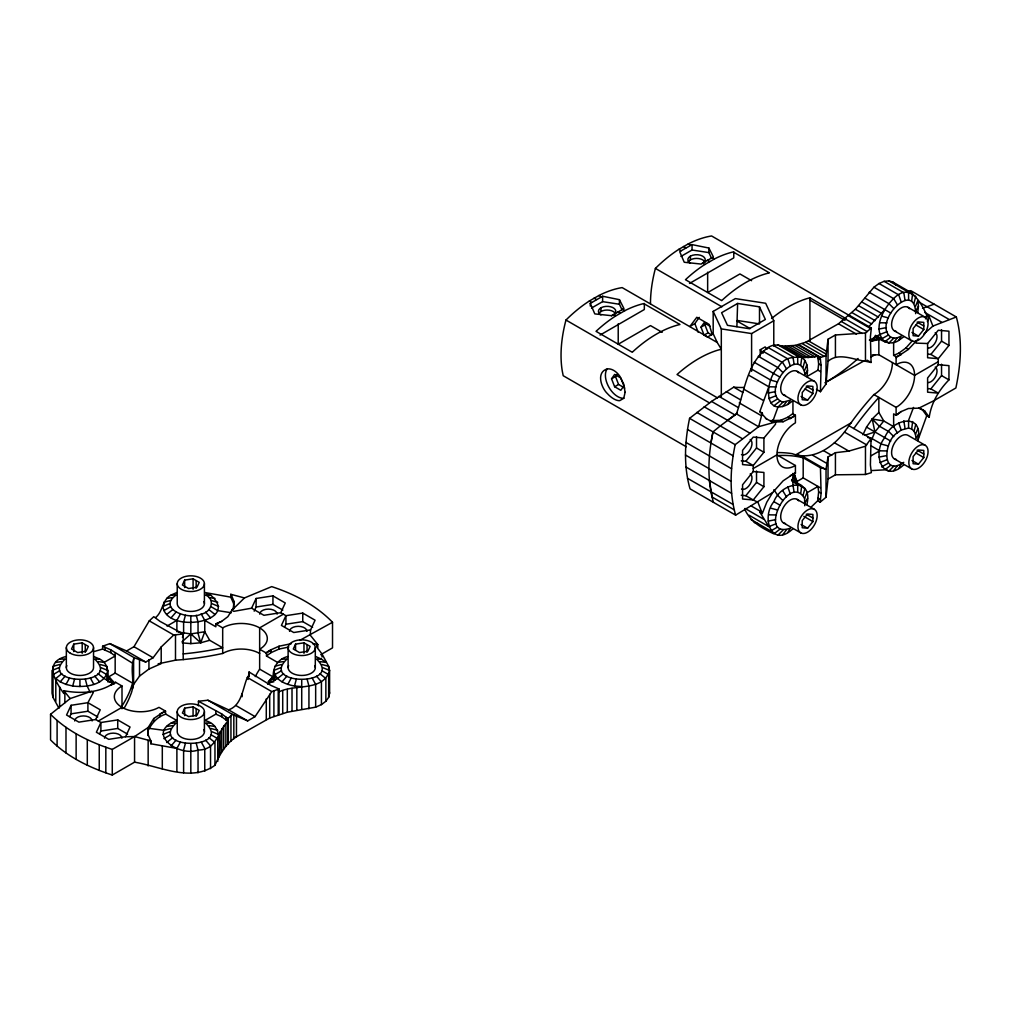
<?xml version="1.0" encoding="UTF-8"?>
<svg xmlns="http://www.w3.org/2000/svg" width="1011" height="1011" viewBox="0 0 1011 1011"><rect width="100%" height="100%" fill="white"/><g stroke="black" fill="none" stroke-linecap="round" stroke-linejoin="round"><path stroke-width="1.5" d="M122.002 708.774L122.002 686.001L115.166 682.059C100.847 692.889 80.943 694.052 63.857 690.69L63.857 693.533C55.062 681.326 43.587 662.053 65.993 656.518M124.302 707.915A208.544 120.397 0 0 0 130.672 694.633C135.942 683.044 129.067 669.181 134.324 657.757L145.723 662.028L153.116 657.757L161.204 646.952L173.753 634.996L183.206 633.985L183.206 659.589L175.497 660.183L158.146 663.823M233.516 609.304L233.857 604.098L230.799 597.16L230.799 594.304L244.46 597.943L271.706 586.62C294.188 593.962 315.9 605.159 332.518 622.258L332.518 647.874L320.714 654.686M231.342 597.741L230.799 594.304M233.857 604.098L233.857 601.242L231.342 594.898M312.652 643.678L316.772 644.222L316.772 647.065L322.016 653.991L328.651 666.3L329.599 670.457L329.599 693.23L328.651 697.388L325.858 701.268L321.435 704.604L315.659 707.169L287.314 712.212L269.697 718.05L236.46 736.792C225.857 743.401 219.741 754.484 214.964 765.289C191.142 782.602 160.142 766.439 134.564 762.168L112.272 775.033C89.65 767.652 67.459 757.037 50.55 739.926L50.55 714.309L70.151 698.576L91.432 691.322L93.366 692.434L87.906 702.696L87.906 711.238L97.764 716.925M317.783 647.381L317.783 644.525L310.238 635.123L310.579 629.916L315.078 620.198L302.757 613.083L285.936 615.686L280.755 612.691L263.922 615.307L251.6 608.192L233.819 611.339L231.898 610.227L227.867 616.672L221.624 621.373L215.849 623.926L215.849 626.782L204.765 620.375L201.277 614.043C189.878 620.451 156.604 609.507 176.04 595.049L171.112 595.049C162.089 599.611 163.213 611.187 155.77 617.405M787.847 404.438L792.94 400.71L792.94 413.524L795.417 415.723L783.133 421.726L772.606 422.08L770.142 420.664L773.061 420.563L777.99 407.079L782.918 402.151L790.311 400.166L787.847 404.438C761.965 417.126 765.744 378.266 777.99 367.65C787.443 351.057 803.48 360.282 817.697 356.15L818.645 363.884L817.975 370.165L806.879 376.572C808.08 369.975 807.915 361.685 801.786 357.528C791.411 352.978 780.189 339.519 768.133 347.531C746.952 362.431 744.526 391.232 736.425 413.903L720.249 425.934M795.417 415.723L795.417 422.838A26.134 15.089 -60 0 0 776.928 454.849L753.246 468.523M903.746 462.33C880.834 477.874 883.892 440.404 897.376 432.834L893.636 426.655L883.778 420.968L878.85 412.425L878.85 397.424A208.557 120.423 -60 0 0 853.815 428.55M877.662 336.941L874.932 336.107C881.769 341.01 890.742 346.04 898.728 340.416L901.193 336.145L897.376 337.775L893.636 342.59L893.636 355.392L896.1 356.82L896.1 364.706A26.134 15.089 -60 0 1 914.589 375.372L938.271 361.698M776.928 454.849A26.134 15.089 -60 0 0 795.417 465.515L795.417 472.63L783.133 480.819L772.606 492.597L735.629 515.142L690.033 488.831C683.461 465.894 684.738 441.478 689.578 418.339L711.517 401.418L733.721 387.162A193.24 111.564 -60 0 0 744.008 387.453M735.629 515.142C729.133 492.205 730.296 467.802 735.174 444.663L758.604 426.718L775.525 421.991L775.525 424.216L763.912 438.041L763.912 452.258L753.246 465.54L753.246 471.518L742.567 484.787L742.567 499.017L753.246 499.965L757.921 502.277L762.281 513.525L766.768 502.24L772.606 492.597M147.884 735.528L148.213 727.465L153.786 718.53L165.122 710.897L165.791 714.145L176.887 720.54C144.282 732.154 177.999 757.34 198.042 750.036C217.138 750.137 217.175 731.635 227.867 721.386L221.624 716.698L215.849 714.145L204.765 720.54C222.104 724.205 219.779 743.805 218.705 757.252M233.857 601.242L233.44 607.75L231.898 610.227L244.46 597.943M816.458 389.399L820.439 391.699L826.038 384.003L828.034 361.344L828.034 339.241L835.427 334.97L865.467 332.973L871.343 328.019L849.164 315.217M804.756 505.753L804.592 498.474L806.879 492.837L817.975 486.43L818.645 491.94L817.697 500.774L820.161 502.189L826.038 497.235L828.034 479.062L828.034 456.959L835.427 452.688L848.836 451.096L865.467 446.205L871.065 438.521L848.886 425.719C837.209 444.246 814.98 462.065 792.27 453.699A208.544 120.397 -60 0 0 777.585 452.587M782.918 402.151C758.768 393.848 798.766 342.476 805.097 374.563L807.562 370.291M792.94 528.766C771.57 548.935 760.689 517.367 773.895 501.671C780.884 482.386 813.678 476.029 806.879 504.615M787.847 532.481L790.311 528.222C756.607 539.331 788.77 471.518 804.592 498.474M820.439 391.699L821.109 365.312L820.161 357.565L797.982 344.764M820.161 502.189L821.109 493.355L820.439 467.752L798.26 454.937M871.343 328.019L870.395 336.853L871.065 362.469L865.467 361.243C853.663 359.79 838.372 352.03 828.034 361.344M897.376 337.775L893.8 338.129L890.742 337.181L884.789 341.794C872.038 329.573 882.995 308.696 893.636 298.611C909.622 281.968 920.579 301.556 926.758 315.268L929.223 316.696L932.913 326.085L923.89 333.984M890.742 337.181C871.95 322.446 915.246 278.038 915.65 313.675M903.834 464.744C882.464 484.914 871.583 453.345 884.789 437.649C891.778 418.364 924.559 412.008 917.773 440.594L926.758 415.723L922.272 409.607L918.772 407.875M917.773 312.551L918.443 306.27L917.773 300.76L915.473 306.409M826.038 384.003L826.038 355.746L828.034 339.241M720.262 425.934L712.995 431.861C708.142 454.988 706.879 479.416 713.437 502.341M826.038 497.235L826.038 468.978L828.034 456.959M800.763 364.984L801.786 357.528M800.763 493.039L801.786 485.571L791.929 479.884L794.684 475.145L797.022 481.451L797.022 484.294M911.657 300.962L912.668 293.506L892.953 282.12L888.871 280.868L884.12 281.336L879.014 283.51L873.921 287.225L855.382 309.252L838.485 323.785L805.641 342.287L795.152 345.421L782.072 346.141M918.443 434.313L915.979 438.584L915.473 434.452L914.007 431.191L911.657 429.018L912.668 421.549M710.923 443.008L712.995 431.861M122.002 705.931A208.569 120.423 0 0 0 132.58 683.133L115.166 673.086L109.011 676.637L113.308 681.831L107.811 681.844C108.645 673.465 108.506 663.191 99.647 659.084L94.718 659.084C122.824 686.014 37.041 686.014 65.146 659.084L60.218 659.084M132.58 688.832L133.604 684.371L133.604 658.768M210.541 723.105L205.612 723.105C233.718 750.048 147.935 750.048 176.04 723.105L171.112 723.105M201.277 614.043C210.895 612.704 215.95 599.498 205.612 595.049L210.541 595.049C242.172 622.195 166.069 634.491 162.948 606.436L169.911 603.592M248.049 679.48L249.072 672.012L270.91 685.395L279.036 688.996L279.036 714.613M287.781 656.518C276.888 659.033 271.239 669.75 273.842 680.416M319.83 661.573L325.858 662.407L321.435 659.084L316.506 659.084C344.612 686.014 258.829 686.014 286.934 659.084L282.006 659.084M925.457 318.869L926.758 315.268M927.39 321.574L929.223 316.696M776.018 386.922L768.802 386.771L759.817 411.654L762.281 413.082L758.604 426.718L736.425 413.903M61.823 673.655L55.795 678.507L60.218 681.844L65.993 684.396L72.716 686.014L74.523 679.278M185.417 615.257L183.61 621.98L183.61 633.366L182.46 637.398M185.417 743.3L183.61 750.036L183.61 772.796M280.805 667.614L273.842 670.457C274.916 680.39 285.974 684.485 294.504 686.014L296.311 679.278M803.113 367.17L804.92 360.434M803.113 495.213L804.92 488.477L801.217 486.342M914.007 303.148L915.802 296.413L911.859 294.138M914.007 431.191L915.802 424.456M871.014 441.137L874.932 431.962L883.778 420.968L872.202 418.971L866.528 427.097L862.926 434.806M198.434 705.842L198.434 701.242L207.9 700.231L228.537 709.836C241.768 705.552 242.691 688.428 247.329 677.471L248.049 676.473M926.758 415.723L929.223 417.139C931.396 402.631 938.777 390.309 948.95 379.871L948.95 365.641L938.271 364.693L927.605 377.962L927.605 392.192L938.271 393.14L930.878 388.869L927.833 388.603M182.359 642.895L190.826 643.628L200.709 642.781L204.765 631.761L204.765 620.375M913.514 407.433L908.586 420.298L908.586 428.07L911.657 429.018M804.592 370.43L806.879 364.781M915.473 434.452L917.773 428.816M73.778 644.133L71.516 648.999L77.683 652.55L86.099 651.248L88.349 646.395L82.194 642.832L73.778 644.133L73.778 651.615M95.716 719.529L100.228 709.81L87.906 702.696L71.073 705.299L66.562 715.017L78.883 722.132L95.716 719.529L100.898 722.511L117.731 719.908L130.053 727.023L125.541 736.741L108.708 739.344L96.386 732.229L100.898 722.511L100.898 731.054L99.609 733.834M69.784 716.622L71.073 713.842L71.073 705.299M184.659 580.112L182.41 584.977L188.564 588.528L196.981 587.227L199.243 582.374L193.076 578.81L184.659 580.112L184.659 587.581M184.659 708.168L182.41 713.02L188.564 716.572L196.981 715.27L199.243 710.417L193.076 706.866L184.659 708.168L184.659 715.636M251.6 608.192L256.112 598.474L272.945 595.871L285.266 602.986L280.755 612.691M254.178 611.175L256.112 607.017L256.112 598.474M284.647 627.01L285.936 624.229L285.936 615.686L281.424 625.405L293.746 632.52L310.579 629.916M295.553 644.133L293.304 648.999L299.458 652.55L307.875 651.248L310.137 646.395L303.97 642.832L295.553 644.133L295.553 650.111M183.206 633.985L160.016 621.373L153.786 616.685L149.274 620.855L133.97 646.711L126.577 650.97L109.845 643.628L102.617 646.231L102.617 649.075L110.742 652.676L115.166 656.013L104.082 662.407L98.042 661.573M65.993 684.396L69.481 678.065M176.887 631.761L176.887 620.375L180.375 614.043M176.887 771.191L176.887 748.418L180.375 742.087M287.781 684.396L291.256 678.065M869.359 340.075L872.202 340.871L874.25 337.295M805.097 502.606L807.562 498.335M915.979 310.541L918.443 306.27M898.728 468.459L901.193 464.188M148.213 730.321C152.029 722.979 157.539 716.521 165.791 714.145M207.9 700.231L232.378 714.373L247.682 720.894L255.075 716.622L271.807 691.612L279.036 688.996M611.554 378.809L614.637 374.424L620.805 377.975L623.875 385.924L620.805 390.297L614.637 386.745L611.554 378.809L615.497 376.534L617.039 374.335M711.934 333.504L709.115 324.392L696.794 317.277L689.906 326.452L694.835 323.608L699.246 317.353M707.157 336.89L704.086 335.109L701.002 327.172L704.086 322.787L710.24 326.338M701.002 327.172L704.945 324.897L706.487 322.699M133.604 684.371L139.518 676.119L148.933 669.042L161.204 663.608L161.204 646.952M848.886 425.719L854.876 417.556A208.519 120.397 -60 0 1 873.921 394.581A26.134 15.089 -60 0 0 892.41 362.57M782.741 406.612L786.482 401.797M782.741 534.655L786.482 529.84M893.636 470.633L897.376 465.818M741.265 460.852L745.84 461.269L756.519 447.987L756.519 436.613M807.562 400.166L812.895 393.532L812.895 386.417L807.562 385.937L802.216 392.584L802.216 399.686L807.562 400.166L801.091 396.438M741.265 495.289L745.84 495.693L756.519 482.424L756.519 471.038M753.246 471.518L763.912 472.466L763.912 486.695L753.246 499.965L745.84 495.693M918.443 336.145L923.789 329.51L923.789 322.395L918.443 321.915L913.11 328.55L913.11 335.665L918.443 336.145L911.973 332.417M927.833 354.166L930.878 354.431L938.271 358.703L927.605 357.755L927.605 343.525L938.271 330.256L948.95 331.204L948.95 345.433L938.271 358.703L938.271 364.693M930.878 354.431L941.544 341.162L941.544 329.776M807.562 528.222L812.895 521.575L812.895 514.46L807.562 513.992L802.216 520.627L802.216 527.742L807.562 528.222L801.091 524.482M930.878 388.869L941.544 375.599L941.544 364.213M918.443 464.188L923.789 457.553L923.789 450.438L918.443 449.971L913.11 456.606L913.11 463.72L918.443 464.188L911.973 460.46M868.879 326.604L884.789 309.606M60.218 681.844L65.146 676.157M171.112 617.822L176.04 612.123M171.112 745.865L176.04 740.178M282.006 681.844L286.934 676.157M893.636 355.392L898.728 353.218L905.907 347.986L912.567 340.53M896.1 357.591L908.383 349.414L918.241 338.912M227.867 744.147L227.867 718.543L232.378 714.373M893.8 338.129L888.871 343.058L885.181 340.922M777.99 535.122L782.918 530.194M893.8 466.172L888.871 471.101L886.243 469.584M772.404 420.589L773.061 419.944M811.479 506.738L817.697 500.774M865.125 435.172L874.932 431.962L872.202 418.971L878.85 412.425M182.043 641.795L190.826 633.91L204.765 631.761L209.694 640.292L222.685 647.798A208.569 120.423 0 0 1 183.206 653.902M274.107 676.801L268.345 681.831L273.842 681.844M166.676 614.486L172.717 609.633M166.676 742.529L172.717 737.676M283.611 673.655L277.57 678.507L267.713 684.194M773.895 405.815L779.847 401.203M779.847 529.246L773.895 533.871C761.662 528.045 750.149 521.638 744.614 508.937M890.742 465.224L884.789 469.837L871.697 470.57M72.716 686.014C85.303 687.581 104.815 685.433 107.811 670.457L100.847 667.614M283.611 661.573L277.57 662.407L266.487 656.013L266.487 653.157L270.91 649.82L279.036 646.219L291.408 643.653M266.487 656.013L270.91 652.676L279.036 649.075L288.817 647.04M773.061 420.563L780.669 420.298L787.847 417.24L792.94 413.524M795.417 414.952L790.311 418.668L787.847 417.24M898.728 340.416L903.834 336.688M893.636 426.655L893.636 413.853L896.1 415.281L901.205 411.553L908.383 408.507L918.898 408.141L933.595 400.861L955.875 387.984C960.804 364.706 962.699 340.176 956.33 316.974L910.747 290.65L907.84 291.636M897.376 432.834L901.193 430.041L908.586 428.07M727.566 420.285L737.385 413.246M590.298 303.376L602.619 296.261L619.44 299.673L623.951 308.582L611.63 315.697L594.797 313.903L590.298 303.376L590.298 306.068M681.123 250.791L679.733 251.739L684.245 262.266L701.078 264.061L713.4 256.946L708.888 248.036L692.055 244.624L681.123 250.791L678.722 249.414A116.707 67.383 -60 0 0 655.406 268.408A116.707 67.383 -60 0 0 650.477 303.692M50.55 714.309C67.459 731.421 89.65 742.036 112.272 749.416L134.564 736.551L148.213 727.465L147.796 733.973L150.854 740.911L150.854 743.767L176.887 748.418M274.79 677.673L268.345 681.831L272.641 676.637L259.65 669.143L259.65 627.869L283.345 614.195M686.292 446.774L563.203 375.713L562.28 371.075A116.707 67.383 -60 0 1 565.97 320.045A116.707 67.383 -60 0 1 589.287 301.051L598.841 295.541A116.707 67.383 -60 0 1 622.157 287.604L717.241 342.502L721.311 349.225L717.709 350.198A116.707 67.383 -60 0 0 679.822 372.061L677.041 374.525L717.532 397.892M678.722 249.414L688.276 243.904A116.707 67.383 -60 0 1 711.592 235.967L850.036 315.9M615.408 316.14L624.962 310.617A116.707 67.383 -60 0 1 643.742 303.578L679.961 324.493A116.707 67.383 -60 0 0 632.848 351.702L632.254 352.27L596.035 331.355L596.629 330.787A116.707 67.383 -60 0 1 615.408 316.14L613.02 314.75M704.844 264.49L714.398 258.98A116.707 67.383 -60 0 1 733.177 251.941L769.409 272.856A116.707 67.383 -60 0 0 722.296 300.052L721.702 300.621L685.471 279.718L686.065 279.15A116.707 67.383 -60 0 1 704.844 264.49L702.455 263.113M591.523 308.052L602.619 301.644L619.44 304.26L622.018 309.808M680.959 256.415L692.055 250.008L708.888 252.611L711.466 258.171M600.054 335.083L644.336 309.518L644.336 303.464M689.502 283.446L733.771 257.881L733.771 251.827M618.391 344.132L650.49 325.593L662.167 332.341M707.826 292.495L739.938 273.956L751.603 280.692M59.737 670.735L53.002 674.628L53.002 697.388L58.992 708.294M163.896 610.606L170.632 606.714M167.03 626.062L176.887 620.375M717.241 342.502L713.185 333.769L713.185 311.401L735.363 298.599L765.668 303.275L773.781 320.765L773.781 345.926M737.626 303.452L721.601 312.702L727.465 325.327L749.353 328.714L765.365 319.463L759.501 306.839L737.626 303.452L736.88 326.641M614.637 386.745L618.58 384.471L624.747 388.022M704.086 335.109L708.029 332.834L711.719 334.97M707.649 336.966L713.185 333.769M110.742 685.395L115.835 682.45M713.185 311.401L721.311 328.891L751.603 333.579L773.781 320.765M98.307 721.02L122.002 707.346A26.134 15.089 0 0 0 158.967 707.346L165.122 710.897M760.221 355.96L760.221 349.768L765.15 346.925A53.848 31.088 60 0 0 767.084 349.199M216.531 624.318L222.685 627.869A26.134 15.089 0 0 1 259.65 627.869A26.134 15.089 0 0 1 259.65 649.214L265.817 652.777L270.91 649.82L270.91 652.676M332.518 622.258L299.749 640.38M163.896 738.649L170.632 734.757M281.526 670.735L274.79 674.628L274.79 680.315M869.839 340.227L879.696 334.54L886.912 331.734M879.014 337.371L872.202 340.871L878.85 339.734L881.314 338.319M770.774 402.909L777.497 399.029M888.391 335.007L881.655 338.887L875.501 335.336M795.682 454.862L851.464 422.661M896.1 415.281L901.205 411.553M797.022 481.451L803.189 477.9L820.439 487.858M828.034 479.062L835.427 474.804L865.467 474.475L871.343 472.642L870.395 464.908L871.065 438.521M871.065 455.784L879.696 450.805L886.912 450.944M777.497 527.072L770.774 530.965L751.059 519.578M881.655 466.943L888.391 463.051M824.925 382.79L864.241 360.775M871.027 356.971L875.096 354.697M171.112 595.049L176.887 592.497M215.849 623.926L221.624 621.373M165.791 711.289L160.016 713.842L160.016 716.698M932.913 326.085L956.33 316.974M896.1 356.82L901.205 354.646L898.728 353.218M790.311 475.574L795.417 473.413L795.417 472.63M59.017 667.614L52.054 670.457L52.054 693.23L53.002 697.388M162.948 734.479L169.911 731.635M768.802 398.561L776.018 395.756M879.696 462.583L886.912 459.79M749.088 515.231L768.802 526.605L776.018 523.812M233.528 737.929L236.46 736.792L236.46 716.028M922.5 308.317L934.151 304.172M820.161 357.565L826.038 355.746M872.202 340.871L879.431 338.382M102.617 649.075L94.339 651.476M279.036 691.84C295.3 683.752 323.242 691.789 329.599 670.457L322.623 667.614M178.227 632.077L190.826 633.91L200.709 642.781L209.694 640.292M149.413 728.388L163.896 730.321L170.632 728.514M846.359 318.844L809.912 297.803L807.144 298.561A116.707 67.383 -60 0 0 771.595 318.49M170.632 600.471L163.896 602.265L163.896 605.311M59.737 664.492L53.002 666.3L53.002 670.849M274.79 666.3L281.526 664.492M879.014 329.03L886.407 327.615M768.133 393.052L775.525 391.636M879.014 457.086L886.407 455.658M768.133 521.107L775.525 519.679M256.112 607.017L272.945 604.414L282.802 610.101M285.936 624.229L302.757 621.626L312.614 627.313M71.073 713.842L87.906 711.238M100.898 731.054L117.731 728.451L127.588 734.15M166.676 598.386L172.717 597.552M55.795 662.407L61.823 661.573M166.676 726.429L172.717 725.607M183.206 659.589L193.265 658.49A208.519 120.36 0 0 0 222.673 653.46A26.134 15.089 0 0 1 259.65 653.485M820.439 467.752L826.038 468.978M125.541 736.741L134.564 736.551L150.854 740.911M879.696 322.749L886.912 322.901M768.802 514.826L776.018 514.965M927.605 343.525L915.991 343.121L915.991 340.897M294.504 686.014L301.72 686.557M763.912 438.041L753.246 437.081L742.567 450.363L742.567 464.58L753.246 465.54L745.84 461.269M208.936 597.552L214.964 598.386M208.936 725.607L214.964 726.429M737.626 320.525L759.501 323.912L759.501 306.839M231.355 612.767L217.757 610.606L211.021 606.714M230.799 597.16L204.765 592.497L210.541 595.049M867.741 437.46L871.798 438.483L881.655 444.17L888.391 445.977M881.655 316.127L888.391 317.934M777.497 381.956L770.774 380.149L751.059 368.762M770.774 508.192L777.497 509.999M211.021 600.471L217.757 602.265M321.915 664.492L328.651 666.3L328.651 669.333M100.127 664.492L106.863 666.3L106.863 670.558M211.021 728.514L217.757 730.321M316.772 644.222L317.783 644.525M754.193 522.485L758.275 523.749M211.741 603.592L218.705 606.436M211.741 731.635L218.705 734.479M315.659 656.518L321.435 659.084M102.617 646.231L110.742 649.833L132.58 663.216M93.871 656.518L99.647 659.084M198.434 701.242L221.624 713.854L227.867 718.543M918.898 408.141L924.749 411.035L929.223 417.139M765.466 418.339L772.606 422.08M265.817 652.777L266.487 653.157M888.871 280.868L908.586 292.242L908.586 300.014M884.12 281.336L903.834 292.722L905.022 300.368M917.786 301.379L949.064 319.438M879.014 283.51L898.728 294.883L901.193 301.998M924.787 312.45L941.759 322.244M926.518 316.304L928.983 317.732M873.921 287.225L893.636 298.611L897.376 304.791M907.992 307.306L925.242 317.264A13.585 7.848 -60 0 1 920.933 338.319A13.585 7.848 -60 0 1 909.167 331.52A13.585 7.848 -60 0 1 925.242 317.264M869.157 292.242L888.871 303.629L893.8 308.557M917.154 322.117L923.789 325.946M916.017 325.024L923.789 329.51M941.544 341.162L948.95 345.433M865.075 298.22L890.742 313.031M861.928 302.049L881.643 313.435M858.693 305.726L878.407 317.113M894.406 330.85L911.657 340.808M855.382 309.252L875.096 320.639M851.995 312.614L871.697 323.988M905.907 347.986L908.383 349.414M848.545 315.786L870.724 328.6M845.044 318.781L867.223 331.583M941.544 375.599L948.95 379.871M809.912 300.103L845.006 320.361M841.506 321.586L862.13 333.491M838.485 323.785L856.456 334.161M688.276 243.904L690.665 245.281M712.009 257.603L714.398 258.98M872.329 354.874A208.569 120.41 -60 0 0 878.85 354.747L914.589 375.372A26.134 15.089 -60 0 1 896.1 407.382L896.1 414.497M683.499 246.494L685.888 247.885M707.232 260.193L709.621 261.584M867.084 360.169L871.065 362.469M808.661 340.998L826.644 351.373M805.641 342.287L826.265 354.191M922.272 409.607L924.749 411.035M926.518 414.965L928.983 416.38M802.102 343.576L824.281 356.377M798.602 344.625L820.78 357.426M817.975 358.387L820.439 359.802M795.152 345.421L814.866 356.807M791.765 345.977L811.479 357.363M655.406 268.408L721.905 306.801M873.921 394.581L896.1 407.382M788.454 346.28L808.168 357.667M818.645 363.884L821.109 365.312M785.218 346.343L804.933 357.717M736.88 320.955L750.099 328.575M777.99 344.89L797.704 356.264L797.704 364.048M817.975 370.165L820.439 371.593M773.225 345.358L792.94 356.744L794.128 364.39M768.133 347.531L787.847 358.905L790.311 366.02M763.027 351.247L782.741 362.633L786.482 368.813M797.098 371.328L814.348 381.286A13.585 7.848 -60 0 1 810.038 402.34A13.585 7.848 -60 0 1 798.273 395.541A13.585 7.848 -60 0 1 814.348 381.286M925.242 445.308A13.585 7.848 -60 0 0 909.167 459.563A13.585 7.848 -60 0 0 920.933 466.362A13.585 7.848 -60 0 0 925.242 445.308L907.992 435.349A13.585 7.848 -60 0 0 893.572 444.764A13.585 7.848 -60 0 0 896.391 459.5M758.275 356.264L777.99 367.65L782.918 372.579M806.26 386.139L812.895 389.981M917.154 450.173L923.789 454.002M805.122 389.045L812.895 393.532M916.017 453.08L923.789 457.553M754.193 362.241L779.847 377.065M866.528 427.097L890.742 441.087M783.512 394.871L800.763 404.83M894.406 458.893L911.657 468.851M749.088 375.397L768.802 386.771M871.065 445.826L879.696 450.805M844.514 432.101L866.692 444.903M598.841 295.541L601.229 296.918M622.574 309.24L624.962 310.617M594.064 298.131L596.452 299.521M617.797 311.843L620.185 313.22M743.717 389.134L763.431 400.52M589.287 301.051L591.675 302.428M834.416 442.767L848.836 451.096M733.721 387.162L742.832 392.42M780.669 420.298L783.133 421.726M726.302 391.611L740.608 399.863M766.768 419.186L759.817 411.654M823.573 450.679L831.737 455.392M739.256 402.896L761.435 415.711M718.897 396.363L738.409 407.623M812.73 455.291L827.15 463.607M711.517 401.418L734.921 414.927M802.633 456.29L824.812 469.091M565.97 320.045L709.57 402.959M704.162 406.776L749.758 433.087M795.417 465.515L778.154 455.557A208.569 120.423 -60 0 1 803.189 457.781L803.189 477.9M696.844 412.412L742.44 438.736M756.519 447.987L763.912 452.258M818.645 491.94L821.109 493.355M689.578 418.339L735.174 444.663M791.537 480.756L797.704 484.32L797.704 492.092M817.975 498.221L820.439 499.636M687.493 429.498L733.101 455.822M797.098 499.371L814.348 509.329A13.585 7.848 -60 0 1 810.038 530.383A13.585 7.848 -60 0 1 798.273 523.584A13.585 7.848 -60 0 1 814.348 509.329M756.519 482.424L763.912 486.695M685.963 442.414L731.572 468.725M806.26 514.195L812.895 518.024M803.833 516.356L812.895 521.575M773.895 501.671L779.847 505.108M685.458 455.013L731.054 481.324M783.512 522.914L800.763 532.873M685.963 467.019L731.572 493.33M750.996 505.854L761.435 511.882M762.281 513.525L759.817 512.097L768.802 526.605M745.031 508.445L763.431 519.06M687.493 478.329L733.101 504.476M734.365 509.898L712.186 497.083L709.393 480.528M321.915 670.735L328.651 674.628L328.651 697.388M149.274 620.855L173.753 634.996M247.329 677.471L271.807 691.612M133.97 646.711L153.116 657.757M235.929 705.564L255.075 716.622M126.577 650.97L145.723 662.028M228.537 709.836L247.682 720.894M109.845 643.628L134.324 657.757M100.127 670.735L106.863 674.628L106.863 680.315M211.021 734.757L217.757 738.649L217.757 761.409M113.94 684.194L104.082 678.507L98.042 673.655M108.152 678.507L113.308 681.831L107.532 676.801M319.83 673.655L325.858 678.507L325.858 701.268M208.936 609.633L214.964 614.486M208.936 737.676L214.964 742.529L214.964 765.289M892.953 282.12L896.087 285.026M791.929 479.884L795.063 482.79L794.684 475.145L796.441 484.143M893.8 436.6L888.871 431.672L879.014 425.985L872.202 418.971M782.918 500.622L777.99 495.693L773.883 489.716M150.854 743.767L150.31 740.33M316.506 676.157L321.435 681.844L321.435 704.604M205.612 612.123L210.541 617.822M205.612 740.178L210.541 745.865L210.541 768.625M94.718 676.157L99.647 681.844M63.857 690.69L70.151 698.576M782.741 490.676L786.482 496.856M312.172 678.065L315.659 684.396L315.659 707.169M201.277 742.087L204.765 748.418L204.765 771.191M90.383 678.065L93.871 684.396M90.27 692.548L87.148 686.014L85.341 679.278M704.945 324.897L708.029 332.834M694.835 323.608L698.197 332.278M615.497 376.534L618.58 384.471M898.728 422.939L901.193 430.041M787.847 486.961L790.311 494.076M762.281 413.082L762.521 413.84M200.709 642.781L198.042 633.366L198.042 621.98L196.235 615.257M307.129 679.278L308.936 686.014L308.936 708.774M196.235 743.3L198.042 750.036L198.042 772.796M328.967 690.45L329.599 693.23M903.834 420.766L905.022 428.424M794.128 492.445L792.94 484.787L792.94 473.401M878.85 339.734L878.85 354.747M865.467 332.973L865.467 361.243M865.467 446.205L865.467 474.475M835.427 334.97L835.427 357.073M835.427 452.688L835.427 474.804M809.912 297.803L809.912 340.669M751.603 333.579L751.603 371.302M721.311 328.891L721.311 396.489M708.888 248.036L708.888 252.611M707.649 272.199L707.649 292.305M692.055 244.624L692.055 250.008M702.721 263.29A8.707 5.03 0 0 0 702.721 256.175A8.707 5.03 0 0 0 690.399 256.175L690.399 259.878M619.44 299.673L619.44 304.26M618.214 323.836L618.214 343.955M602.619 296.261L602.619 301.644M600.964 307.812L600.964 311.514M322.016 653.991L322.016 657.024M315.306 647.697A13.585 7.848 0 0 1 294.921 654.496A13.585 7.848 0 0 1 294.921 640.898A13.585 7.848 0 0 1 315.306 647.697L315.306 667.614M307.053 644.614L307.053 652.272M303.97 642.832L303.97 653.296M302.757 613.083L302.757 621.626M301.72 679.683L301.72 709.318M296.83 687.366L296.83 710.139M292.015 688.327L292.015 711.099M288.122 647.697L288.122 667.614M287.314 689.439L287.314 712.212M282.714 690.703L282.714 713.463M279.036 646.219L279.036 649.075M278.227 689.249L278.227 714.853M273.893 690.778L273.893 716.395M272.945 595.871L272.945 604.414M269.697 694.241L269.697 718.05M266.285 698.816L266.285 719.567M249.072 672.012L249.072 676.612M242.134 693.685L242.134 696.705M233.832 714.954L233.832 738.763M230.95 715.573L230.95 741.177M228.296 718.075L228.296 743.692M226.06 717.191L226.06 720.034M225.883 723.51L225.883 746.27M223.709 726.163L223.709 748.924M222.685 627.869L222.685 653.485M221.775 728.88L221.775 751.653M221.624 713.854L221.624 716.698M220.107 731.661L220.107 754.421M215.849 711.289L215.849 714.145M204.412 583.676A13.585 7.848 0 0 1 184.027 590.475A13.585 7.848 0 0 1 184.027 576.877A13.585 7.848 0 0 1 204.412 583.676L204.412 603.592M204.412 711.719A13.585 7.848 0 0 1 184.027 718.518A13.585 7.848 0 0 1 184.027 704.92A13.585 7.848 0 0 1 204.412 711.719L204.412 731.635M196.159 580.592L196.159 588.25M196.159 708.635L196.159 716.293M193.076 578.81L193.076 589.274M193.076 706.866L193.076 715.826M190.826 615.661L190.826 643.628M190.826 743.704L190.826 773.339M177.228 583.676L177.228 603.592A13.585 7.848 0 0 0 192.595 611.377A13.585 7.848 0 0 0 203.957 601.558M177.228 711.719L177.228 731.635A13.585 7.848 0 0 0 192.595 739.42A13.585 7.848 0 0 0 203.957 729.601M175.497 634.579L175.497 660.183M162.303 746.206L162.303 768.967M153.786 718.53L153.786 721.386M148.933 659.614L148.933 669.042M148.149 740.33L148.149 765.946M139.518 659.475L139.518 676.119M134.564 736.551L134.564 762.168M117.731 719.908L117.731 728.451M115.166 653.169L115.166 673.086M112.272 749.416L112.272 775.033M110.742 649.833L110.742 652.676M105.826 747.154L105.826 772.77M104.967 647.267L104.967 650.124M99.242 744.816L99.242 770.433M93.53 647.697L93.53 667.614A13.585 7.848 0 0 1 78.163 675.399A13.585 7.848 0 0 1 66.802 665.579M87.3 739.686L87.3 765.302M85.265 644.614L85.265 652.272M82.194 642.832L82.194 653.296M79.932 679.683L79.932 686.557M76.128 733.834L76.128 759.438M66.347 647.697L66.347 667.614M65.993 727.377L65.993 752.993M64.856 692.244L64.856 702.797M59.636 686.924L59.636 706.664M57.096 720.489L57.096 746.093M55.795 678.507L55.795 701.268M74.688 720.957A8.707 5.03 0 0 1 83.395 715.927A8.707 5.03 0 0 1 92.115 720.957M104.512 738.169A8.707 5.03 0 0 1 113.219 733.139A8.707 5.03 0 0 1 121.927 738.169M122.002 707.346A26.134 15.089 0 0 1 122.002 686.001M289.538 631.344A8.707 5.03 0 0 1 298.258 626.314A8.707 5.03 0 0 1 306.965 631.344M259.713 614.132A8.707 5.03 0 0 1 268.433 609.102A8.707 5.03 0 0 1 277.14 614.132M314.851 665.579A13.585 7.848 0 0 1 301.72 675.462A13.585 7.848 0 0 1 288.59 665.579M255.265 676.599A208.557 120.41 0 0 1 259.65 669.143M690.399 263.29A8.707 5.03 0 0 1 690.399 256.175M688.15 262.127A8.707 5.03 0 0 1 696.566 258.399A8.707 5.03 0 0 1 704.983 262.127M623.875 398.246A17.427 10.059 60 0 1 609.001 387.39A17.427 10.059 60 0 1 607.055 369.091M598.702 313.764A8.707 5.03 0 0 1 607.118 310.036A8.707 5.03 0 0 1 615.535 313.764M600.964 314.926A8.707 5.03 0 0 1 601.52 307.521A8.707 5.03 0 0 1 614.258 308.481A8.707 5.03 0 0 1 611.478 315.723M763.141 353.155A53.848 31.088 60 0 1 760.221 349.768M858.112 358.501A173.412 100.114 -60 0 1 825.899 382.221M750.2 439.494A8.707 5.03 -60 0 1 750.2 449.554A8.707 5.03 -60 0 1 741.48 454.584M750.2 473.932A8.707 5.03 -60 0 1 750.2 483.991A8.707 5.03 -60 0 1 741.48 489.021M785.496 395.478A13.585 7.848 -60 0 1 783.512 379.176A13.585 7.848 -60 0 1 798.627 372.743M785.496 523.534A13.585 7.848 -60 0 1 783.512 507.219A13.585 7.848 -60 0 1 798.627 500.786M935.226 367.094A8.707 5.03 -60 0 1 935.769 376.155A8.707 5.03 -60 0 1 927.795 382.588M935.226 332.67A8.707 5.03 -60 0 1 935.769 341.718A8.707 5.03 -60 0 1 927.795 348.15M896.391 331.456A13.585 7.848 -60 0 1 894.406 315.154A13.585 7.848 -60 0 1 909.521 308.721M625.114 392.319L623.724 398.334L619.667 400.672A17.275 8.429 53.3 0 1 607.346 393.557C601.065 387.554 595.985 372.061 607.346 368.914A17.275 11.311 67.8 0 1 619.667 376.029L623.724 384.104L625.114 392.319M70.328 653.245A13.585 7.848 0 0 0 93.063 649.732A13.585 7.848 0 0 0 76.419 640.115A13.585 7.848 0 0 0 70.328 653.245"/></g></svg>
